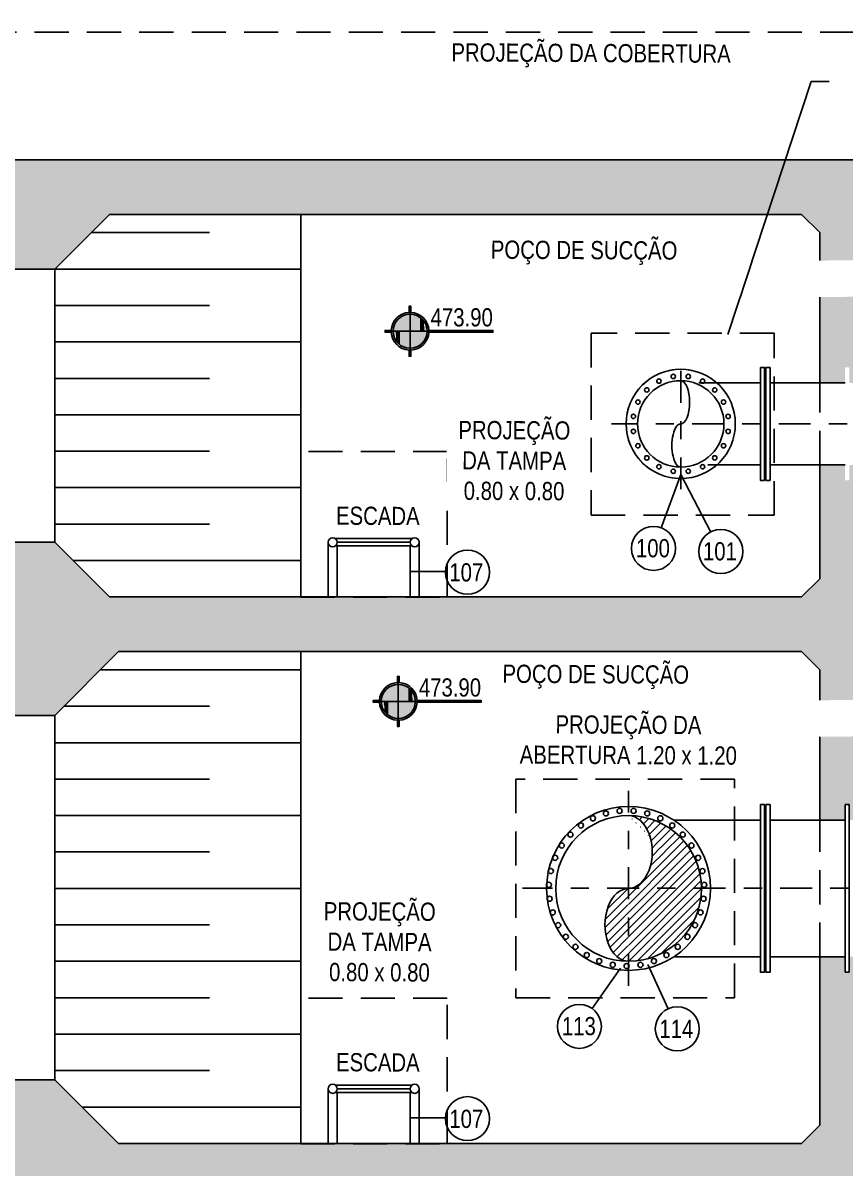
# Model space of a CAD drawing. Header units: feet. Extents: x 0 to 285190, y 0 to 9111369.
# Drawn here: x 285101.76 to 285106.28, y 9111361.68 to 9111367.97 of the extents above; entities that cross this region are included whole.
import ezdxf
from ezdxf import colors
from ezdxf.entities.mleader import LeaderData, LeaderLine
from ezdxf.enums import TextEntityAlignment as Align
from ezdxf.math import Vec2, Vec3

# ---------------------------------------------------------------- set-up
doc = ezdxf.new("R2010")
doc.units = ezdxf.units.FT
doc.header["$MEASUREMENT"] = 0
doc.linetypes.add('DASHDOT', pattern=[1, 0.5, -0.25, 0, -0.25])
doc.linetypes.add('HIDDEN', pattern=[0.375, 0.25, -0.125])
doc.layers.get('0').update_dxf_attribs({"linetype": 'CONTINUOUS'})
for name, color, linetype in [('01', 1, 'CONTINUOUS'), ('01PROJ', 1, 'HIDDEN'), ('A-NIVEIS', 1, 'CONTINUOUS'), ('A-TEXTO', 2, 'CONTINUOUS'), ('EIXO', 1, 'DASHDOT'), ('H-SA-CONTORNO', 2, 'CONTINUOUS'), ('H-SA-DIM', 1, 'CONTINUOUS'), ('H-SA-ESTRUTURA (CORTE)', 5, 'CONTINUOUS'), ('H-SA-HTC CONCRETO', 253, 'CONTINUOUS'), ('H-SA-HTC ENCHIMENTO', 1, 'CONTINUOUS'), ('H-SA-TEXTO', 2, 'CONTINUOUS'), ('INDIC', 2, 'CONTINUOUS'), ('Top View-Ferro Fundido - JGS - K7(Esgoto)', 7, 'CONTINUOUS'), ('TUBULAÇÃO', 5, 'CONTINUOUS')]:
    doc.layers.add(name, color=color, linetype=linetype)
doc.styles.add('EGC_Arial_2.0mm', font='arial.ttf', dxfattribs={"width": 0.8, "height": 2})

# ---------------------------------------------------------------- blocks, each defined once
blk = doc.blocks.new('*U1275')
at = {"true_color": 0xffffff}
h = blk.add_hatch(color=7, dxfattribs=at)
h.dxf.hatch_style = 1
edge = h.paths.add_edge_path()
edge.add_arc((0, 0), 2.07, 92.7623, 177.2377, ccw=False)
edge.add_line((-0.1, 2.07), (-0.1, 2.75))
edge.add_line((-0.1, 2.75), (0.1, 2.75))
edge.add_line((0.1, 2.75), (0.1, 2.07))
edge.add_arc((0, 0), 2.07, 2.7623, 87.2377, ccw=False)
edge.add_line((2.07, 0.1), (9.09, 0.1))
edge.add_line((9.09, 0.1), (9.09, -0.1))
edge.add_line((9.09, -0.1), (2.07, -0.1))
edge.add_arc((0, 0), 2.07, 272.7623, 357.2377, ccw=False)
edge.add_line((0.1, -2.07), (0.1, -2.75))
edge.add_line((0.1, -2.75), (-0.1, -2.75))
edge.add_line((-0.1, -2.75), (-0.1, -2.07))
edge.add_arc((0, 0), 2.07, 182.7623, 267.2377, ccw=False)
edge.add_line((-2.07, -0.1), (-2.75, -0.1))
edge.add_line((-2.75, -0.1), (-2.75, 0.1))
edge.add_line((-2.75, 0.1), (-2.07, 0.1))
for p, q in [((0, -2.75), (0, 2.75)), ((9.09, 0), (-2.75, 0))]:
    blk.add_line(p, q)
at = {"color": 7, "true_color": 0xffffff}
blk.add_lwpolyline([(-2.07, 0.1, -0.386246), (-0.1, 2.07), (-0.1, 2.75), (0.1, 2.75), (0.1, 2.07, -0.386246), (2.07, 0.1), (9.09, 0.1), (9.09, -0.1), (2.07, -0.1, -0.386246), (0.1, -2.07), (0.1, -2.75), (-0.1, -2.75), (-0.1, -2.07, -0.386246), (-2.07, -0.1), (-2.75, -0.1), (-2.75, 0.1)], format="xyb", close=True, dxfattribs=at)
blk.add_circle((0, 0), 1.87)
for points in [[(0, 1.87), (0, 0), (0.58, 1.78), (0.59, 0)], [(0.58, 1.78), (0.59, 0), (1.1, 1.52), (1.1, 0)], [(1.1, 1.52), (1.1, 0), (1.53, 1.08), (1.57, 0)], [(-1.79, -0.57), (0, 0), (-1.8, -0.54), (-1.88, 0)], [(-1.53, -1.08), (-1.57, 0), (-1.79, -0.57), (0, 0)], [(-1.1, -1.52), (-1.1, 0), (-1.53, -1.08), (-1.57, 0)], [(-0.58, -1.78), (-0.59, 0), (-1.1, -1.52), (-1.1, 0)], [(0, -1.88), (0, 0), (-0.58, -1.78), (-0.59, 0)], [(1.53, 1.08), (1.57, 0), (1.79, 0.57), (0, 0)], [(1.79, 0.57), (0, 0), (1.8, 0.54), (1.87, 0)]]:
    blk.add_solid(points)
at = {"layer": 'A-TEXTO', "color": 2, "style": 'EGC_Arial_2.0mm', "width": 0.8}
blk.add_attdef('000.00', text='', height=2, dxfattribs=at).set_placement((9.09, 0.53), align=Align.RIGHT)
blk = doc.blocks.new('_None')
blk = doc.blocks.new('*U1262')
at = {"layer": '01', "color": 1}
blk.add_circle((0, 0), 0.014, dxfattribs=at)
blk = doc.blocks.new('*U1263')
at = {"layer": 'H-SA-DIM', "color": 0, "linetype": 'ByBlock', "lineweight": -2, "transparency": 16777216}
for p, rotation in [((285100.9988, 9111373.9946), 30.85714285714285), ((285101.0677, 9111374.0278), 20.57142857142853), ((285101.1414, 9111374.0481), 10.28571428571425), ((285101.2938, 9111374.0482), 349.7142857142858), ((285101.3675, 9111374.0278), 339.4285714285715), ((285101.4364, 9111373.9946), 329.1428571428572), ((285100.9369, 9111373.9496), 41.14285714285715), ((285101.4983, 9111373.9497), 318.8571428571429), ((285100.884, 9111373.8943), 51.42857142857144), ((285101.5512, 9111373.8944), 308.5714285714286), ((285100.8419, 9111373.8305), 61.71428571428572), ((285101.5933, 9111373.8306), 298.2857142857143), ((285100.8119, 9111373.7602), 72), ((285101.6234, 9111373.7602), 288.0000000000001), ((285100.7948, 9111373.6856), 82.28571428571429), ((285101.6404, 9111373.6857), 277.7142857142858), ((285100.7914, 9111373.6092), 92.57142857142857), ((285101.6438, 9111373.6093), 267.4285714285715), ((285100.8017, 9111373.5334), 102.8571428571429), ((285101.6336, 9111373.5335), 257.1428571428572), ((285100.8253, 9111373.4607), 113.1428571428572), ((285101.6099, 9111373.4607), 246.8571428571429), ((285100.8616, 9111373.3933), 123.4285714285714), ((285101.5737, 9111373.3934), 236.5714285714286), ((285100.9093, 9111373.3335), 133.7142857142857), ((285101.526, 9111373.3336), 226.2857142857143), ((285100.9669, 9111373.2832), 144), ((285101.0326, 9111373.244), 154.2857142857143), ((285101.4028, 9111373.244), 205.7142857142858), ((285101.4684, 9111373.2832), 216), ((285101.1042, 9111373.2171), 164.5714285714286), ((285101.1794, 9111373.2035), 174.8571428571429), ((285101.2559, 9111373.2035), 185.1428571428571), ((285101.3312, 9111373.2171), 195.4285714285714)]:
    blk.add_blockref('*U1262', p, dxfattribs=dict(at, rotation=rotation))
blk.add_blockref('*U1262', (285101.2176, 9111374.055), dxfattribs=at)

msp = doc.modelspace()

# ---------------------------------------------------------------- hatches: boundary and pattern name
at = {"layer": '01'}
h = msp.add_hatch(dxfattribs=at)
h.set_pattern_fill('ANSI31', color=256, scale=0.01, style=0)
h.set_pattern_definition([(45, (285102.32956, 9111364.455195), (-0.02245064, 0.02245064), [])])
edge = h.paths.add_edge_path()
edge.add_ellipse((285105.0985, 9111363.0146), major_axis=(0, -0.2011), ratio=0.700572, start_angle=184.42184, end_angle=355.57813, ccw=False)
edge.add_line((285105.0877, 9111363.2151), (285105.0877, 9111362.8141))
edge = h.paths.add_edge_path()
edge.add_ellipse((285105.0838, 9111363.4147), major_axis=(0, -0.1997), ratio=0.670005, start_angle=1.63727, end_angle=178.3627)
edge.add_arc((285105.085, 9111363.2116), 0.4027, 0.35692, 89.62805, ccw=False)
edge.add_line((285105.4878, 9111363.2141), (285105.0877, 9111363.2151))
edge = h.paths.add_edge_path()
edge.add_line((285105.0877, 9111362.8141), (285105.0877, 9111363.2151))
edge.add_line((285105.0877, 9111363.2151), (285105.4878, 9111363.2141))
edge.add_arc((285105.0877, 9111363.2142), 0.4001, 270, 359.98496, ccw=False)
at = {"layer": 'H-SA-HTC CONCRETO'}
h = msp.add_hatch(color=256, dxfattribs=at)
h.dxf.hatch_style = 1
h.paths.add_polyline_path([(285110.2377, 9111360.5393), (285110.0989, 9111360.5393), (285110.0989, 9111360.6243), (285110.0764, 9111360.6243), (285110.0764, 9111360.5393), (285109.9377, 9111360.5393), (285109.9377, 9111361.5143), (285109.0877, 9111361.5143), (285106.4377, 9111361.5143), (285106.4377, 9111360.7143), (285106.4377, 9111360.5393), (285106.2989, 9111360.5393), (285106.2989, 9111360.6243), (285106.2764, 9111360.6243), (285106.2764, 9111360.5393), (285106.1377, 9111360.5393), (285106.1377, 9111361.4143), (285106.0377, 9111361.5143), (285102.2877, 9111361.5143), (285101.9377, 9111361.1643), (285101.2377, 9111361.1643), (285101.2377, 9111362.1643), (285101.9377, 9111362.1643), (285102.2877, 9111361.8143), (285103.2877, 9111361.8143), (285103.2877, 9111361.8125), (285104.0923, 9111361.8125), (285106.0377, 9111361.8143), (285106.1377, 9111361.9143), (285106.1377, 9111362.8392), (285106.2764, 9111362.8392), (285106.2764, 9111362.7542), (285106.2989, 9111362.7542), (285106.2989, 9111362.8392), (285106.4377, 9111362.8392), (285106.4377, 9111361.8143), (285107.2877, 9111361.8143), (285109.0877, 9111361.8143), (285109.9377, 9111361.8143), (285109.9377, 9111362.8392), (285110.0764, 9111362.8392), (285110.0764, 9111362.7542), (285110.0989, 9111362.7542), (285110.0989, 9111362.8392), (285110.2377, 9111362.8392)])
h.paths.add_polyline_path([(285106.2585, 9111358.5143), (285101.2377, 9111358.5143), (285101.2377, 9111359.1643), (285101.9377, 9111359.1643), (285102.2877, 9111358.8143), (285106.0377, 9111358.8143), (285106.1012, 9111358.8778)])
h.paths.add_polyline_path([(285110.2377, 9111358.5143), (285106.2585, 9111358.5143), (285106.1012, 9111358.8778), (285106.1377, 9111358.9143), (285106.1377, 9111359.7893), (285106.2764, 9111359.7893), (285106.2764, 9111359.7043), (285106.2989, 9111359.7043), (285106.2989, 9111359.7893), (285106.4377, 9111359.7893), (285106.4377, 9111358.8143), (285107.2877, 9111358.8143), (285109.0877, 9111358.8143), (285109.9377, 9111358.8143), (285109.9377, 9111359.7893), (285110.0764, 9111359.7893), (285110.0764, 9111359.7043), (285110.0989, 9111359.7043), (285110.0989, 9111359.7893), (285110.2377, 9111359.7893)])
h.paths.add_polyline_path([(285110.2377, 9111363.5892), (285110.0989, 9111363.5892), (285110.0989, 9111363.6742), (285110.0764, 9111363.6742), (285110.0764, 9111363.5892), (285109.9377, 9111363.5892), (285109.9377, 9111364.5143), (285109.0877, 9111364.5143), (285106.4377, 9111364.5143), (285106.4377, 9111363.5892), (285106.2989, 9111363.5892), (285106.2989, 9111363.6742), (285106.2764, 9111363.6742), (285106.2764, 9111363.5892), (285106.1377, 9111363.5892), (285106.1377, 9111364.4143), (285106.0377, 9111364.5143), (285102.2877, 9111364.5143), (285101.9377, 9111364.1643), (285101.2377, 9111364.1643), (285101.2377, 9111365.1143), (285101.9377, 9111365.1143), (285102.2377, 9111364.8143), (285103.2877, 9111364.8143), (285103.2877, 9111364.8125), (285104.0923, 9111364.8125), (285106.0377, 9111364.8143), (285106.1377, 9111364.9143), (285106.1377, 9111365.5393), (285106.2764, 9111365.5393), (285106.2764, 9111365.4543), (285106.2989, 9111365.4543), (285106.2989, 9111365.5393), (285106.4377, 9111365.5393), (285106.4377, 9111364.8143), (285107.2877, 9111364.8143), (285109.0877, 9111364.8143), (285109.9377, 9111364.8143), (285109.9377, 9111365.5393), (285110.0764, 9111365.5393), (285110.0764, 9111365.4543), (285110.0989, 9111365.4543), (285110.0989, 9111365.5393), (285110.2377, 9111365.5393)])
h.paths.add_polyline_path([(285110.2377, 9111365.9893), (285110.0989, 9111365.9893), (285110.0989, 9111366.0743), (285110.0764, 9111366.0743), (285110.0764, 9111365.9893), (285109.9377, 9111365.9893), (285109.9377, 9111366.9143), (285109.0877, 9111366.9143), (285106.4377, 9111366.9143), (285106.4377, 9111365.9893), (285106.4377, 9111365.9893), (285106.2989, 9111365.9893), (285106.2989, 9111366.0745), (285106.2764, 9111366.0745), (285106.2764, 9111365.9893), (285106.1377, 9111365.9893), (285106.1377, 9111366.8143), (285106.0377, 9111366.9143), (285105.9394, 9111366.9143), (285106.0074, 9111367.2143), (285110.2377, 9111367.2143)])
h.paths.add_polyline_path([(285105.9394, 9111366.9143), (285102.2377, 9111366.9143), (285101.9377, 9111366.6143), (285100.9377, 9111366.6143), (285100.9377, 9111366.8143), (285100.7377, 9111366.8143), (285100.7377, 9111366.6643), (285100.6277, 9111366.6643), (285100.6277, 9111366.8143), (285100.4277, 9111366.8143), (285100.4277, 9111366.6143), (285099.7277, 9111366.6143), (285099.7277, 9111367.2143), (285106.0074, 9111367.2143)])
edge = h.paths.add_edge_path()
edge.add_line((285101.2377, 9111361.1643), (285100.9377, 9111361.1643))
edge.add_line((285100.9377, 9111361.1643), (285100.9377, 9111361.3643))
edge.add_line((285100.9377, 9111361.3643), (285100.7377, 9111361.3643))
edge.add_line((285100.7377, 9111361.3643), (285100.7377, 9111361.2143))
edge.add_line((285100.7377, 9111361.2143), (285100.6277, 9111361.2143))
edge.add_line((285100.6277, 9111361.2143), (285100.6277, 9111361.3643))
edge.add_line((285100.6277, 9111361.3643), (285100.4277, 9111361.3643))
edge.add_line((285100.4277, 9111361.3643), (285100.4277, 9111361.2143))
edge.add_line((285100.4277, 9111361.2143), (285099.3277, 9111361.2143))
edge.add_line((285099.3277, 9111361.2143), (285099.0877, 9111361.2143))
edge.add_arc((285099.0877, 9111361.3643), 0.15, 180, 270, ccw=False)
edge.add_line((285098.9377, 9111361.3643), (285098.9377, 9111361.5643))
edge.add_line((285098.9377, 9111361.5643), (285098.9377, 9111361.9643))
edge.add_arc((285099.0877, 9111361.9643), 0.15, 90, 180, ccw=False)
edge.add_line((285099.0877, 9111362.1143), (285099.3277, 9111362.1143))
edge.add_line((285099.3277, 9111362.1143), (285100.4277, 9111362.1143))
edge.add_line((285100.4277, 9111362.1143), (285100.4277, 9111361.9643))
edge.add_line((285100.4277, 9111361.9643), (285100.6277, 9111361.9643))
edge.add_line((285100.6277, 9111361.9643), (285100.6277, 9111362.1143))
edge.add_line((285100.6277, 9111362.1143), (285100.7377, 9111362.1143))
edge.add_line((285100.7377, 9111362.1143), (285100.7377, 9111361.9643))
edge.add_line((285100.7377, 9111361.9643), (285100.9377, 9111361.9643))
edge.add_line((285100.9377, 9111361.9643), (285100.9377, 9111362.1643))
edge.add_line((285100.9377, 9111362.1643), (285101.2377, 9111362.1643))
edge.add_line((285101.2377, 9111362.1643), (285101.2377, 9111361.1643))
h.paths.add_polyline_path([(285101.2377, 9111358.5143), (285100.7761, 9111358.5143), (285100.8174, 9111358.9643), (285100.9377, 9111358.9643), (285100.9377, 9111359.1643), (285101.2377, 9111359.1643)])
h.paths.add_polyline_path([(285100.7761, 9111358.5143), (285100.5202, 9111358.5143), (285100.5535, 9111358.9643), (285100.6277, 9111358.9643), (285100.6277, 9111359.1143), (285100.7377, 9111359.1143), (285100.7377, 9111358.9643), (285100.8174, 9111358.9643)])
h.paths.add_polyline_path([(285100.5202, 9111358.5143), (285096.4377, 9111358.5143), (285091.9781, 9111358.5143), (285097.9518, 9111358.8143), (285098.3018, 9111359.1643), (285099.3277, 9111359.1643), (285100.4277, 9111359.1643), (285100.4277, 9111359.0143), (285100.4277, 9111358.9643), (285100.5535, 9111358.9643)])
edge = h.paths.add_edge_path()
edge.add_line((285100.7377, 9111364.2143), (285100.6277, 9111364.2143))
edge.add_line((285100.6277, 9111364.2143), (285100.6277, 9111364.3643))
edge.add_line((285100.6277, 9111364.3643), (285100.4277, 9111364.3643))
edge.add_line((285100.4277, 9111364.3643), (285100.4277, 9111364.2143))
edge.add_line((285100.4277, 9111364.2143), (285099.3277, 9111364.2143))
edge.add_line((285099.3277, 9111364.2143), (285099.0877, 9111364.2143))
edge.add_arc((285099.0877, 9111364.3643), 0.15, 180, 270, ccw=False)
edge.add_line((285098.9377, 9111364.3643), (285098.9377, 9111364.5643))
edge.add_line((285098.9377, 9111364.5643), (285098.9377, 9111364.6643))
edge.add_line((285098.9377, 9111364.6643), (285098.9377, 9111364.9143))
edge.add_arc((285099.0877, 9111364.9143), 0.15, 90, 180, ccw=False)
edge.add_line((285099.0877, 9111365.0643), (285099.3277, 9111365.0643))
edge.add_line((285099.3277, 9111365.0643), (285100.4277, 9111365.0643))
edge.add_line((285100.4277, 9111365.0643), (285100.4277, 9111364.9143))
edge.add_line((285100.4277, 9111364.9143), (285100.6277, 9111364.9143))
edge.add_line((285100.6277, 9111364.9143), (285100.6277, 9111365.0643))
edge.add_line((285100.6277, 9111365.0643), (285100.7377, 9111365.0643))
edge.add_line((285100.7377, 9111365.0643), (285100.7377, 9111364.9143))
edge.add_line((285100.7377, 9111364.9143), (285100.9377, 9111364.9143))
edge.add_line((285100.9377, 9111364.9143), (285100.9377, 9111365.1143))
edge.add_line((285100.9377, 9111365.1143), (285101.2377, 9111365.1143))
edge.add_line((285101.2377, 9111365.1143), (285101.2377, 9111364.1643))
edge.add_line((285101.2377, 9111364.1643), (285100.9377, 9111364.1643))
edge.add_line((285100.9377, 9111364.1643), (285100.9377, 9111364.3643))
edge.add_line((285100.9377, 9111364.3643), (285100.7377, 9111364.3643))
edge.add_line((285100.7377, 9111364.3643), (285100.7377, 9111364.2143))

# ---------------------------------------------------------------- linework, layer by layer
at = {"color": 251}
msp.add_line((285101.9377, 9111365.1143), (285101.9377, 9111366.6143), dxfattribs=at)
at = {"color": 1, "lineweight": 0}
for p, q in [((285105.8112, 9111365.9893), (285105.522, 9111365.9893)), ((285105.5222, 9111365.5393), (285105.8112, 9111365.5393))]:
    msp.add_line(p, q, dxfattribs=at)
for centre, radius, start, end in [((285105.3741, 9111365.7642), 0.2997, 67.19699, 180), ((285105.1139, 9111365.8054), 0.0119, 0, 180), ((285105.1139, 9111365.8054), 0.0119, 180, 0), ((285105.3741, 9111365.7642), 0.2997, 180, 292.80301), ((285105.1139, 9111365.723), 0.0119, 0, 180), ((285105.1139, 9111365.723), 0.0119, 180, 0), ((285105.1393, 9111365.6446), 0.0119, 0, 180), ((285105.1393, 9111365.6446), 0.0119, 180, 0), ((285105.1878, 9111365.5779), 0.0119, 0, 180), ((285105.1878, 9111365.5779), 0.0119, 180, 0), ((285105.2545, 9111365.5294), 0.0119, 0, 180), ((285105.2545, 9111365.5294), 0.0119, 180, 0), ((285105.3329, 9111365.504), 0.0119, 0, 180), ((285105.3329, 9111365.504), 0.0119, 180, 0)]:
    msp.add_arc(centre, radius, start, end, dxfattribs=at)
at = {"color": 5, "lineweight": 0}
for start, end in [(0, 180), (180, 0)]:
    msp.add_arc((285105.3741, 9111365.7642), 0.2371, start, end, dxfattribs=at)
at = {"layer": '01', "color": 1}
for centre in [(285105.3329, 9111366.0245), (285105.4153, 9111366.0245), (285105.1878, 9111365.9505), (285105.2545, 9111365.999), (285105.4938, 9111365.999), (285105.5604, 9111365.9505), (285105.1393, 9111365.8838), (285105.6089, 9111365.8838), (285105.1139, 9111365.8054), (285105.6344, 9111365.8054), (285105.1139, 9111365.723), (285105.6344, 9111365.723), (285105.1393, 9111365.6446), (285105.6089, 9111365.6446), (285105.1878, 9111365.5779), (285105.5604, 9111365.5779), (285105.2545, 9111365.5294), (285105.4938, 9111365.5294), (285105.3329, 9111365.504), (285105.4153, 9111365.504)]:
    msp.add_circle(centre, 0.0119, dxfattribs=at)
at = {"layer": '01', "extrusion": (0, 0, -1)}
for centre, major_axis, ratio, start_param, end_param in [((285105.3741, 9111365.8828), (0, -0.1186), 0.41304, 3.141593, 6.283185), ((285105.3741, 9111365.6457), (0, -0.1185), 0.413202, 0, 3.141593), ((285105.0877, 9111363.0141), (0, -0.2), 0.649973, 0, 3.141593)]:
    msp.add_ellipse(centre, major_axis=major_axis, ratio=ratio, start_param=start_param, end_param=end_param, dxfattribs=at)
at = {"layer": '01'}
msp.add_ellipse((285105.0877, 9111363.4141), major_axis=(0, -0.2), ratio=0.649973, start_param=0, end_param=3.141593, dxfattribs=at)
at = {"layer": '01PROJ', "color": 1, "ltscale": 25}
for p, q in [((285106.1377, 9111365.9893), (285106.2764, 9111365.9893)), ((285106.1377, 9111365.5393), (285106.2764, 9111365.5393))]:
    msp.add_line(p, q, dxfattribs=at)
msp.add_lwpolyline([(285106.2764, 9111363.6742), (285106.2989, 9111363.6742), (285106.2989, 9111362.7542), (285106.2764, 9111362.7542)], close=True, dxfattribs=at)
at = {"layer": 'EIXO', "ltscale": 0.35}
for points in [[(285105.3741, 9111365.4051), (285105.3741, 9111366.1299)], [(285119.3197, 9111363.9671), (285115.1203, 9111363.2143), (285104.5048, 9111363.2151)], [(285105.0877, 9111362.6804), (285105.0877, 9111363.7493)]]:
    msp.add_lwpolyline(points, dxfattribs=at)
at = {"layer": 'H-SA-CONTORNO', "ltscale": 0.75}
for p, q in [((285103.2877, 9111366.9143), (285103.2877, 9111364.8143)), ((285101.9377, 9111365.1143), (285101.9377, 9111366.6143)), ((285103.2877, 9111364.5143), (285103.2877, 9111361.8143)), ((285101.9377, 9111362.1643), (285101.9377, 9111364.1643)), ((285101.9377, 9111362.1643), (285101.9377, 9111364.1643))]:
    msp.add_line(p, q, dxfattribs=at)
at = {"layer": 'H-SA-CONTORNO', "color": 1, "linetype": 'HIDDEN', "ltscale": 0.75}
for p, q in [((285106.1377, 9111365.5393), (285106.1377, 9111365.9893)), ((285106.1377, 9111362.8392), (285106.1377, 9111363.5892))]:
    msp.add_line(p, q, dxfattribs=at)
msp.add_lwpolyline([(285103.2877, 9111364.8125), (285104.0923, 9111364.8125), (285104.0923, 9111365.6122), (285103.2877, 9111365.6122)], close=True, dxfattribs=at)
at = {"layer": 'H-SA-ESTRUTURA (CORTE)'}
for p, q in [((285098.6778, 9111367.2143), (285110.2377, 9111367.2143)), ((285101.9377, 9111366.6143), (285102.2377, 9111366.9143)), ((285102.2377, 9111366.9143), (285106.0377, 9111366.9143)), ((285106.1377, 9111366.8143), (285106.0377, 9111366.9143)), ((285106.1377, 9111366.8143), (285106.1377, 9111365.9893)), ((285101.9377, 9111366.6143), (285100.9377, 9111366.6143)), ((285106.1377, 9111365.5393), (285106.1377, 9111364.9143)), ((285101.9377, 9111365.1143), (285100.9377, 9111365.1143)), ((285101.9377, 9111365.1143), (285102.2377, 9111364.8143)), ((285106.1377, 9111364.9143), (285106.0377, 9111364.8143)), ((285102.2377, 9111364.8143), (285106.0377, 9111364.8143)), ((285101.9377, 9111364.1643), (285102.2877, 9111364.5143)), ((285102.2877, 9111364.5143), (285106.0377, 9111364.5143)), ((285106.1377, 9111364.4143), (285106.0377, 9111364.5143)), ((285106.1377, 9111364.4143), (285106.1377, 9111363.5892)), ((285101.9377, 9111364.1643), (285100.9377, 9111364.1643)), ((285106.1377, 9111362.8392), (285106.1377, 9111361.9143)), ((285101.9377, 9111362.1643), (285100.9377, 9111362.1643)), ((285101.9377, 9111362.1643), (285102.2877, 9111361.8143)), ((285106.1377, 9111361.9143), (285106.0377, 9111361.8143)), ((285102.2877, 9111361.8143), (285106.0377, 9111361.8143))]:
    msp.add_line(p, q, dxfattribs=at)
at = {"layer": 'H-SA-HTC ENCHIMENTO'}
for p, q in [((285102.1377, 9111366.8143), (285102.7877, 9111366.8143)), ((285101.9377, 9111366.6143), (285103.2828, 9111366.6143)), ((285101.9377, 9111366.4143), (285102.7877, 9111366.4143)), ((285101.9377, 9111366.2143), (285103.2828, 9111366.2143)), ((285101.9377, 9111366.0143), (285102.7877, 9111366.0143)), ((285101.9377, 9111365.8143), (285103.2828, 9111365.8143)), ((285101.9377, 9111365.6143), (285102.7877, 9111365.6143)), ((285101.9377, 9111365.4143), (285103.2828, 9111365.4143)), ((285101.9377, 9111365.2143), (285102.7877, 9111365.2143)), ((285102.0377, 9111365.0143), (285103.2828, 9111365.0143)), ((285102.1877, 9111364.4143), (285103.2877, 9111364.4143)), ((285101.9877, 9111364.2143), (285102.7877, 9111364.2143)), ((285101.9377, 9111364.0143), (285103.2877, 9111364.0143)), ((285101.9377, 9111363.8143), (285102.7877, 9111363.8143)), ((285101.9377, 9111363.6143), (285103.2877, 9111363.6143)), ((285101.9377, 9111363.4143), (285102.7877, 9111363.4143)), ((285101.9377, 9111363.2143), (285103.2877, 9111363.2143)), ((285101.9377, 9111363.0143), (285102.7877, 9111363.0143)), ((285101.9377, 9111362.8143), (285103.2877, 9111362.8143)), ((285101.9377, 9111362.6143), (285102.7877, 9111362.6143)), ((285101.9377, 9111362.4143), (285103.2877, 9111362.4143)), ((285101.9377, 9111362.2143), (285102.7877, 9111362.2143)), ((285102.0877, 9111362.0143), (285103.2877, 9111362.0143))]:
    msp.add_line(p, q, dxfattribs=at)
at = {"layer": 'INDIC', "color": 1, "linetype": 'Continuous'}
for p, q in [((285105.2663, 9111365.1939), (285105.3741, 9111365.4857)), ((285105.5385, 9111365.1707), (285105.3741, 9111365.4857)), ((285104.0826, 9111364.9543), (285103.8887, 9111364.9543)), ((285104.0826, 9111361.9543), (285103.8887, 9111361.9543))]:
    msp.add_line(p, q, dxfattribs=at)
for centre in [(285105.2244, 9111365.0807), (285105.5943, 9111365.0637), (285104.2033, 9111364.9505), (285104.2033, 9111361.9505)]:
    msp.add_circle(centre, 0.1207, dxfattribs=at)
at = {"layer": 'Top View-Ferro Fundido - JGS - K7(Esgoto)', "color": 1, "linetype": 'ByBlock', "lineweight": -2}
for p, q in [((285105.8112, 9111365.9893), (285105.4743, 9111365.9893)), ((285105.8642, 9111365.9893), (285106.1377, 9111365.9893)), ((285105.8112, 9111365.5393), (285105.5222, 9111365.5393)), ((285105.8642, 9111365.5393), (285106.1377, 9111365.5393)), ((285103.4387, 9111365.1143), (285103.4387, 9111364.8143)), ((285103.4787, 9111365.1343), (285103.8987, 9111365.1343)), ((285103.4787, 9111365.0943), (285103.8987, 9111365.0943)), ((285103.4887, 9111365.1143), (285103.8887, 9111365.1143)), ((285103.4887, 9111365.0943), (285103.4887, 9111364.8143)), ((285103.8887, 9111365.0943), (285103.8887, 9111364.8143)), ((285103.9387, 9111365.1143), (285103.9387, 9111364.8143)), ((285105.8112, 9111363.5892), (285105.3364, 9111363.5892)), ((285105.8642, 9111363.5892), (285106.1377, 9111363.5892)), ((285106.1377, 9111363.5892), (285106.2764, 9111363.5892)), ((285105.8112, 9111362.8392), (285105.3437, 9111362.8392)), ((285106.2764, 9111362.8392), (285105.8642, 9111362.8392)), ((285103.4787, 9111362.1343), (285103.8987, 9111362.1343)), ((285103.4387, 9111362.1143), (285103.4387, 9111361.8143)), ((285103.4787, 9111362.0943), (285103.8987, 9111362.0943)), ((285103.4887, 9111362.1143), (285103.8887, 9111362.1143)), ((285103.4887, 9111362.0943), (285103.4887, 9111361.8143)), ((285103.8887, 9111362.0943), (285103.8887, 9111361.8143)), ((285103.9387, 9111362.1143), (285103.9387, 9111361.8143))]:
    msp.add_line(p, q, dxfattribs=at)
for points in [[(285105.8112, 9111366.0743), (285105.8337, 9111366.0743), (285105.8337, 9111365.4543), (285105.8112, 9111365.4543)], [(285105.8642, 9111366.0743), (285105.8417, 9111366.0743), (285105.8417, 9111365.4543), (285105.8642, 9111365.4543)], [(285105.8112, 9111363.6742), (285105.8337, 9111363.6742), (285105.8337, 9111362.7542), (285105.8112, 9111362.7542)], [(285105.8642, 9111363.6742), (285105.8417, 9111363.6742), (285105.8417, 9111362.7542), (285105.8642, 9111362.7542)]]:
    msp.add_lwpolyline(points, close=True, dxfattribs=at)
for points in [[(285105.8337, 9111366.0303), (285105.8377, 9111366.0303), (285105.8377, 9111365.4983), (285105.8337, 9111365.4983)], [(285105.8417, 9111366.0303), (285105.8377, 9111366.0303), (285105.8377, 9111365.4983), (285105.8417, 9111365.4983)], [(285105.8337, 9111363.6302), (285105.8377, 9111363.6302), (285105.8377, 9111362.7982), (285105.8337, 9111362.7982)], [(285105.8417, 9111363.6302), (285105.8377, 9111363.6302), (285105.8377, 9111362.7982), (285105.8417, 9111362.7982)]]:
    msp.add_lwpolyline(points, dxfattribs=at)
for centre, radius in [((285105.3741, 9111365.7642), 0.2997), ((285103.4637, 9111365.1143), 0.025), ((285103.9137, 9111365.1143), 0.025), ((285105.0877, 9111363.2142), 0.45), ((285103.4637, 9111362.1143), 0.025), ((285103.9137, 9111362.1143), 0.025)]:
    msp.add_circle(centre, radius, dxfattribs=at)
at = {"layer": 'TUBULAÇÃO'}
for centre, radius in [((285105.3741, 9111365.7642), 0.2371), ((285105.0877, 9111363.2142), 0.4001)]:
    msp.add_circle(centre, radius, dxfattribs=at)

# ---------------------------------------------------------------- block references
at = {"layer": 'A-NIVEIS', "xscale": 0.05, "yscale": 0.05, "zscale": 0.05}
for p in [(285103.8881, 9111366.2728), (285103.8236, 9111364.2409)]:
    msp.add_blockref('*U1275', p, dxfattribs=at).add_auto_attribs({'000.00': '473.90'})
at = {"layer": 'H-SA-DIM', "xscale": -1, "rotation": 180}
msp.add_blockref('*U1263', (3.8592, 18222736.8431), dxfattribs=at)

# ---------------------------------------------------------------- texts
at = {"layer": 'H-SA-TEXTO', "color": 2, "insert": (285104.8815, 9111367.7195), "char_height": 0.1, "width": 3.355817, "attachment_point": 8, "rotation": 359.7131, "style": 'EGC_Arial_2.0mm', "bg_fill": 2}
msp.add_mtext('PROJEÇÃO DA COBERTURA', dxfattribs=at)
at = {"layer": 'INDIC', "color": 2, "style": 'EGC_Arial_2.0mm', "width": 0.8}
for s, p in [('100', (285105.2214, 9111365.082)), ('101', (285105.5892, 9111365.065)), ('107', (285104.1967, 9111364.9493)), ('107', (285104.1967, 9111361.9493))]:
    msp.add_text(s, height=0.1, dxfattribs=at).set_placement(p, align=Align.MIDDLE_CENTER)

# ---------------------------------------------------------------- next in the draw order: texts
at = {"layer": 'H-SA-TEXTO', "color": 2, "char_height": 0.1, "attachment_point": 8, "rotation": 359.7131, "style": 'EGC_Arial_2.0mm', "bg_fill": 2}
for s, insert, width in [('POÇO DE SUCÇÃO', (285104.8432, 9111366.6377), 1.090823), ('ESCADA', (285103.711, 9111365.2081), 0.505713), ('POÇO DE SUCÇÃO', (285104.9073, 9111364.3096), 1.132907), ('ESCADA', (285103.711, 9111362.2081), 0.505713)]:
    msp.add_mtext(s, dxfattribs=dict(at, insert=insert, width=width))
at = {"layer": 'H-SA-TEXTO', "color": 2, "char_height": 0.1, "width": 0.742085, "attachment_point": 8, "rotation": 359.7131, "style": 'EGC_Arial_2.0mm', "bg_fill": 3, "box_fill_scale": 1, "bg_fill_color": 256, "bg_fill_transparency": 0}
for insert in [(285104.4587, 9111365.3447), (285103.7197, 9111362.7027)]:
    msp.add_mtext('PROJEÇÃO DA TAMPA 0.80 x 0.80', dxfattribs=dict(at, insert=insert))

# ---------------------------------------------------------------- next in the draw order: linework, layer by layer
at = {"layer": 'H-SA-CONTORNO', "color": 1, "linetype": 'HIDDEN', "ltscale": 0.75}
msp.add_lwpolyline([(285103.2877, 9111361.8125), (285104.0923, 9111361.8125), (285104.0923, 9111362.6122), (285103.2877, 9111362.6122)], close=True, dxfattribs=at)

# ---------------------------------------------------------------- next in the draw order: texts
at = {"layer": 'H-SA-TEXTO', "color": 2, "char_height": 0.1, "width": 3.355817, "attachment_point": 2, "style": 'EGC_Arial_2.0mm', "bg_fill": 2}
for insert, rotation in [((285107.058, 9111366.6157), 0.2869), ((285107.0579, 9111364.2016), 0.25887)]:
    msp.add_mtext('ESCADA', dxfattribs=dict(at, insert=insert, rotation=rotation))

# ---------------------------------------------------------------- next in the draw order: leaders
at = {"layer": 'H-SA-TEXTO'}
ml = msp.add_multileader_mtext('Standard', dxfattribs=at)
ml.set_content('PROJEÇÃO DA ABERTURA 1.00 x 1.00', color=2, style='EGC_Arial_2.0mm')
ml.set_leader_properties(color=1, linetype='ByLayer', lineweight=-1)
ml.set_arrow_properties(name='NONE')
ml.build(insert=Vec2(0, 0))
ml.multileader.update_dxf_attribs({"text_left_attachment_type": 2, "text_right_attachment_type": 2, "dogleg_length": 1.9819, "arrow_head_size": 0.075, "scale": 0.05})
ctx = ml.context
ctx.base_point, ctx.scale, ctx.char_height, ctx.arrow_head_size, ctx.landing_gap_size, ctx.plane_origin, ctx.plane_x_axis, ctx.plane_y_axis = Vec3(285106.1886, 9111367.644), 0.05, 0.1, 0.075, 0.05, Vec3(285180.779, 9111370.4122), Vec3(0.999987, -0.005007), Vec3(0.005007, 0.999987)
ctx.left_attachment, ctx.right_attachment, ctx.text_align_type = 2, 2, 1
notes = []
notes.append((ctx, [(0, (1, 1, 0), (285106.0895, 9111367.6445), (0.999987, -0.005007), 0.0991, [(0, [(285105.6334, 9111366.2543)], 0, [])])]))
ctx.mtext.insert, ctx.mtext.text_direction, ctx.mtext.rotation, ctx.mtext.width, ctx.mtext.defined_height, ctx.mtext.alignment, ctx.mtext.flow_direction = Vec3(285106.833, 9111367.7861), Vec3(0.999987, -0.005007), 6.278178, 1.240498, 0.8813, 2, 5
ctx.mtext.has_bg_fill, ctx.mtext.bg_color, ctx.mtext.bg_scale_factor, ctx.mtext.bg_transparency, ctx.mtext.use_window_bg_color = 1, -1073741824, 1, 0, 1
for ctx, leaders in notes:
    for number, flags, end, landing, length, lines in leaders:
        leader = LeaderData()
        leader.index, (leader.has_last_leader_line, leader.has_dogleg_vector, leader.attachment_direction) = number, flags
        leader.last_leader_point, leader.dogleg_vector, leader.dogleg_length = Vec3(end), Vec3(landing), length
        for number, points, colour, breaks in lines:
            line = LeaderLine()
            line.index, line.vertices, line.color, line.breaks = number, Vec3.list(points), colors.encode_raw_color(colour), breaks
            leader.lines.append(line)
        ctx.leaders.append(leader)

# ---------------------------------------------------------------- next in the draw order: linework, layer by layer
at = {"layer": 'EIXO', "ltscale": 0.35}
msp.add_lwpolyline([(285119.8621, 9111367.9656), (285119.8621, 9111365.7642), (285104.9938, 9111365.7643)], dxfattribs=at)
at = {"layer": 'H-SA-CONTORNO', "color": 1, "linetype": 'HIDDEN', "ltscale": 0.75}
msp.add_lwpolyline([(285100.9642, 9111367.9143), (285110.9377, 9111367.9143), (285110.9377, 9111357.8143), (285100.944, 9111357.8143), (285100.9642, 9111367.9143)], dxfattribs=at)
msp.add_lwpolyline([(285104.8823, 9111365.2625), (285105.8869, 9111365.2625), (285105.8869, 9111366.2622), (285104.8823, 9111366.2622)], close=True, dxfattribs=at)

# ---------------------------------------------------------------- next in the draw order: leaders
at = {"layer": 'H-SA-TEXTO'}
ml = msp.add_multileader_mtext('Standard', dxfattribs=at)
ml.set_content('CANAL CS-27', color=2, style='EGC_Arial_2.0mm')
ml.set_leader_properties(color=1, linetype='ByLayer', lineweight=-1)
ml.set_arrow_properties(name='NONE')
ml.build(insert=Vec2(0, 0))
ml.multileader.update_dxf_attribs({"text_left_attachment_type": 2, "text_right_attachment_type": 2, "dogleg_length": 1.9819, "arrow_head_size": 0.075, "scale": 0.05})
ctx = ml.context
ctx.base_point, ctx.scale, ctx.char_height, ctx.arrow_head_size, ctx.landing_gap_size, ctx.plane_origin, ctx.plane_x_axis, ctx.plane_y_axis = Vec3(285176.4321, 9111365.0546, 1588.05), 0.05, 0.1, 0.075, 0.05, Vec3(285113.8894, 9111744.9167, 1588.05), Vec3(-0.005007, 0.999987), Vec3(-0.999987, -0.005007)
ctx.left_attachment, ctx.right_attachment, ctx.text_align_type = 2, 2, 1
notes = []
notes.append((ctx, [(0, (0, 0, 0), (0, 0), (1, 0), 1, [])]))
ctx.mtext.insert, ctx.mtext.text_direction, ctx.mtext.rotation, ctx.mtext.width, ctx.mtext.defined_height, ctx.mtext.alignment, ctx.mtext.flow_direction = Vec3(285176.3784, 9111365.4593, 1588.05), Vec3(-0.005007, 0.999987), 1.575804, 1.318874, 1.047, 2, 5
ctx.mtext.has_bg_fill, ctx.mtext.bg_color, ctx.mtext.bg_scale_factor, ctx.mtext.bg_transparency, ctx.mtext.use_window_bg_color = 1, -1073741824, 1, 0, 1
for ctx, leaders in notes:
    for number, flags, end, landing, length, lines in leaders:
        leader = LeaderData()
        leader.index, (leader.has_last_leader_line, leader.has_dogleg_vector, leader.attachment_direction) = number, flags
        leader.last_leader_point, leader.dogleg_vector, leader.dogleg_length = Vec3(end), Vec3(landing), length
        for number, points, colour, breaks in lines:
            line = LeaderLine()
            line.index, line.vertices, line.color, line.breaks = number, Vec3.list(points), colors.encode_raw_color(colour), breaks
            leader.lines.append(line)
        ctx.leaders.append(leader)

# ---------------------------------------------------------------- next in the draw order: linework, layer by layer
at = {"layer": 'H-SA-CONTORNO', "color": 1, "linetype": 'HIDDEN', "ltscale": 0.75}
msp.add_lwpolyline([(285104.4693, 9111362.6144), (285105.6693, 9111362.6144), (285105.6693, 9111363.8144), (285104.4693, 9111363.8144)], close=True, dxfattribs=at)
at = {"layer": 'INDIC', "color": 1, "linetype": 'Continuous'}
for p, q in [((285104.8873, 9111362.5556), (285105.0432, 9111362.7771)), ((285105.3045, 9111362.5532), (285105.1926, 9111362.7959))]:
    msp.add_line(p, q, dxfattribs=at)

# ---------------------------------------------------------------- next in the draw order: texts
at = {"layer": 'H-SA-TEXTO', "color": 2, "insert": (285105.0874, 9111364.163), "char_height": 0.1, "width": 1.260908, "attachment_point": 2, "rotation": 359.7131, "style": 'EGC_Arial_2.0mm', "bg_fill": 3, "box_fill_scale": 1, "bg_fill_color": 256, "bg_fill_transparency": 0}
msp.add_mtext('PROJEÇÃO DA ABERTURA 1.20 x 1.20', dxfattribs=at)

# ---------------------------------------------------------------- next in the draw order: leaders
at = {"layer": 'H-SA-TEXTO'}
ml = msp.add_multileader_mtext('Standard', dxfattribs=at)
ml.set_content('CÂMARA DE DESCARGA', color=2, style='EGC_Arial_2.0mm')
ml.set_leader_properties(color=1, linetype='ByLayer', lineweight=-1)
ml.set_arrow_properties(name='NONE')
ml.build(insert=Vec2(0, 0))
ml.multileader.update_dxf_attribs({"text_left_attachment_type": 2, "text_right_attachment_type": 2, "dogleg_length": 1.9819, "arrow_head_size": 0.075, "scale": 0.05})
ctx = ml.context
ctx.base_point, ctx.scale, ctx.char_height, ctx.arrow_head_size, ctx.landing_gap_size, ctx.plane_origin, ctx.plane_x_axis, ctx.plane_y_axis = Vec3(285175.9573, 9111362.3665, 1588.05), 0.05, 0.1, 0.075, 0.05, Vec3(285555.1366, 9111425.7703, 1588.05), Vec3(0.999987, 0.005007), Vec3(-0.005007, 0.999987)
ctx.left_attachment, ctx.right_attachment, ctx.text_align_type = 2, 2, 1
notes = []
notes.append((ctx, [(0, (0, 0, 0), (0, 0), (1, 0), 1, [])]))
ctx.mtext.insert, ctx.mtext.text_direction, ctx.mtext.rotation, ctx.mtext.width, ctx.mtext.defined_height, ctx.mtext.alignment, ctx.mtext.flow_direction = Vec3(285176.6656, 9111362.4336, 1588.05), Vec3(0.999987, 0.005007), 0.005007, 1.322834, 0.2562, 2, 5
ctx.mtext.has_bg_fill, ctx.mtext.bg_color, ctx.mtext.bg_scale_factor, ctx.mtext.bg_transparency, ctx.mtext.use_window_bg_color = 1, -1073741824, 1, 0, 1
for ctx, leaders in notes:
    for number, flags, end, landing, length, lines in leaders:
        leader = LeaderData()
        leader.index, (leader.has_last_leader_line, leader.has_dogleg_vector, leader.attachment_direction) = number, flags
        leader.last_leader_point, leader.dogleg_vector, leader.dogleg_length = Vec3(end), Vec3(landing), length
        for number, points, colour, breaks in lines:
            line = LeaderLine()
            line.index, line.vertices, line.color, line.breaks = number, Vec3.list(points), colors.encode_raw_color(colour), breaks
            leader.lines.append(line)
        ctx.leaders.append(leader)

# ---------------------------------------------------------------- next in the draw order: linework, layer by layer
at = {"layer": 'INDIC', "color": 1, "linetype": 'Continuous'}
for centre in [(285104.8178, 9111362.4569), (285105.355, 9111362.4435)]:
    msp.add_circle(centre, 0.1207, dxfattribs=at)

# ---------------------------------------------------------------- next in the draw order: texts
at = {"layer": 'INDIC', "color": 2, "style": 'EGC_Arial_2.0mm', "width": 0.8}
for s, p in [('113', (285104.8148, 9111362.4583)), ('114', (285105.3499, 9111362.4431))]:
    msp.add_text(s, height=0.1, dxfattribs=at).set_placement(p, align=Align.MIDDLE_CENTER)

doc.saveas('drawing.dxf')
